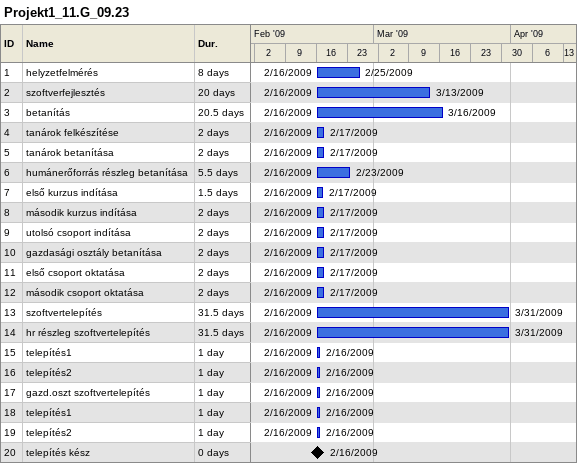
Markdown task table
Projekt1_11.G_09.23

| ID | Task | Duration | Start | Finish |
|---|---|---|---|---|
| 1 | helyzetfelmérés | 8d | 2009-02-16 | 2009-02-25 |
| 2 | szoftverfejlesztés | 20d | 2009-02-16 | 2009-03-13 |
| 3 | betanítás | 20.5d | 2009-02-16 | 2009-03-16 |
| 4 | tanárok felkészítése | 2d | 2009-02-16 | 2009-02-17 |
| 5 | tanárok betanítása | 2d | 2009-02-16 | 2009-02-17 |
| 6 | humánerőforrás részleg betanítása | 5.5d | 2009-02-16 | 2009-02-23 |
| 7 | első kurzus indítása | 1.5d | 2009-02-16 | 2009-02-17 |
| 8 | második kurzus indítása | 2d | 2009-02-16 | 2009-02-17 |
| 9 | utolsó csoport indítása | 2d | 2009-02-16 | 2009-02-17 |
| 10 | gazdasági osztály betanítása | 2d | 2009-02-16 | 2009-02-17 |
| 11 | első csoport oktatása | 2d | 2009-02-16 | 2009-02-17 |
| 12 | második csoport oktatása | 2d | 2009-02-16 | 2009-02-17 |
| 13 | szoftvertelepítés | 31.5d | 2009-02-16 | 2009-03-31 |
| 14 | hr részleg szoftvertelepítés | 31.5d | 2009-02-16 | 2009-03-31 |
| 15 | telepítés1 | 1d | 2009-02-16 | 2009-02-16 |
| 16 | telepítés2 | 1d | 2009-02-16 | 2009-02-16 |
| 17 | gazd.oszt szoftvertelepítés | 1d | 2009-02-16 | 2009-02-16 |
| 18 | telepítés1 | 1d | 2009-02-16 | 2009-02-16 |
| 19 | telepítés2 | 1d | 2009-02-16 | 2009-02-16 |
| 20 | telepítés kész | 0d | 2009-02-16 | 2009-02-16 |
